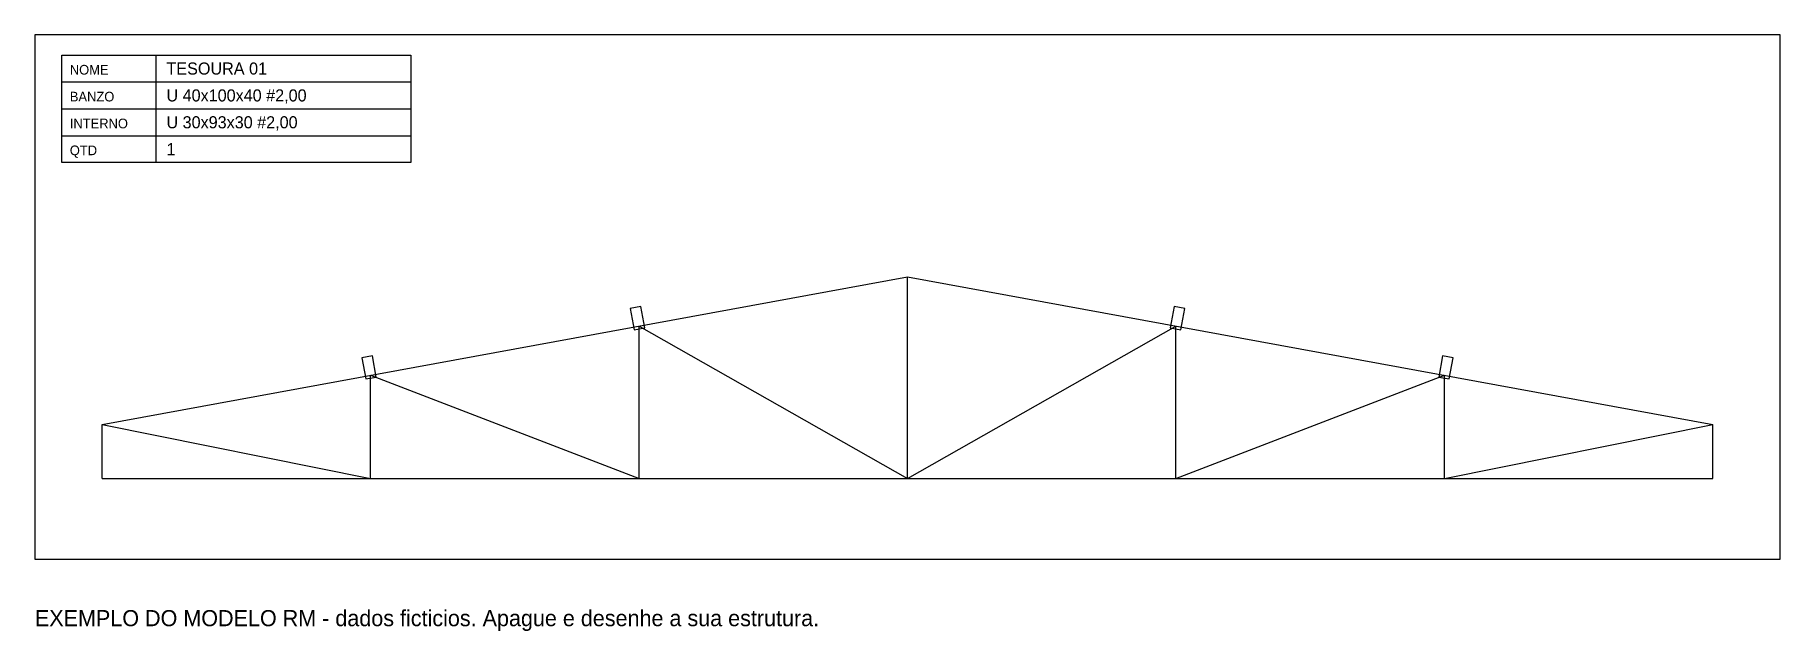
# Model space of a CAD drawing. Header units: centimetres. Extents: x -50 to 1250, y -114 to 330.
import ezdxf

# ---------------------------------------------------------------- set-up
doc = ezdxf.new("R2010")
doc.units = ezdxf.units.CM
for name, color, linetype in [('RM-BANZO', 2, 'Continuous'), ('RM-INTERNO', 1, 'Continuous'), ('RM-QUADRO', 3, 'Continuous'), ('RM-SUPORTE', 8, 'Continuous'), ('RM-TEXTO', 7, 'Continuous')]:
    doc.layers.add(name, color=color, linetype=linetype)

# ---------------------------------------------------------------- blocks, each defined once
blk = doc.blocks.new('FICHA_RM')
for p, q in [((70, 0), (70, -80)), ((0, -20), (260, -20)), ((0, -40), (260, -40)), ((0, -60), (260, -60))]:
    blk.add_line(p, q)
blk.add_lwpolyline([(0, 0), (260, 0), (260, -80), (0, -80)], close=True)
for s, p in [('NOME', (6, -14.5)), ('BANZO', (6, -34.5)), ('INTERNO', (6, -54.5)), ('QTD', (6, -74.5))]:
    blk.add_text(s, height=7.2).set_placement(p)
for tag, p in [('NOME', (78, -14.5)), ('BANZO', (78, -34.5)), ('INTERNO', (78, -54.5)), ('QTD', (78, -74.5))]:
    blk.add_attdef(tag, p, '', height=9)

msp = doc.modelspace()

# ---------------------------------------------------------------- linework, layer by layer
at = {"layer": 'RM-BANZO'}
for p, q in [((0, 40), (600, 150)), ((600, 150), (1200, 40)), ((0, 0), (1200, 0))]:
    msp.add_line(p, q, dxfattribs=at)
at = {"layer": 'RM-INTERNO'}
for p, q in [((600, 0), (600, 150)), ((400, 0), (400, 113.3)), ((400, 113.3), (600, 0)), ((600, 0), (800, 113.3)), ((800, 0), (800, 113.3)), ((200, 0), (200, 76.7)), ((200, 76.7), (400, 0)), ((800, 0), (1000, 76.7)), ((1000, 0), (1000, 76.7)), ((0, 0), (0, 40)), ((0, 40), (200, 0)), ((1000, 0), (1200, 40)), ((1200, 0), (1200, 40))]:
    msp.add_line(p, q, dxfattribs=at)
at = {"layer": 'RM-QUADRO'}
msp.add_lwpolyline([(-50, -60), (1250, -60), (1250, 330), (-50, 330)], close=True, dxfattribs=at)
at = {"layer": 'RM-SUPORTE'}
for points in [[(396.4, 110.6), (404.3, 112.1), (401.4, 127.8), (393.5, 126.4)], [(795.7, 112.1), (803.6, 110.6), (806.5, 126.4), (798.6, 127.8)], [(196.4, 74), (204.3, 75.4), (201.4, 91.2), (193.5, 89.7)], [(995.7, 75.4), (1003.6, 74), (1006.5, 89.7), (998.6, 91.2)]]:
    msp.add_lwpolyline(points, close=True, dxfattribs=at)

# ---------------------------------------------------------------- block references
at = {"layer": 'RM-TEXTO'}
msp.add_blockref('FICHA_RM', (-30, 315), dxfattribs=at).add_auto_attribs({'NOME': 'TESOURA 01', 'BANZO': 'U 40x100x40 #2,00', 'INTERNO': 'U 30x93x30 #2,00', 'QTD': '1'})

# ---------------------------------------------------------------- texts
msp.add_text('EXEMPLO DO MODELO RM - dados ficticios. Apague e desenhe a sua estrutura.', height=12, dxfattribs=at).set_placement((-50, -110))

doc.saveas('drawing.dxf')
